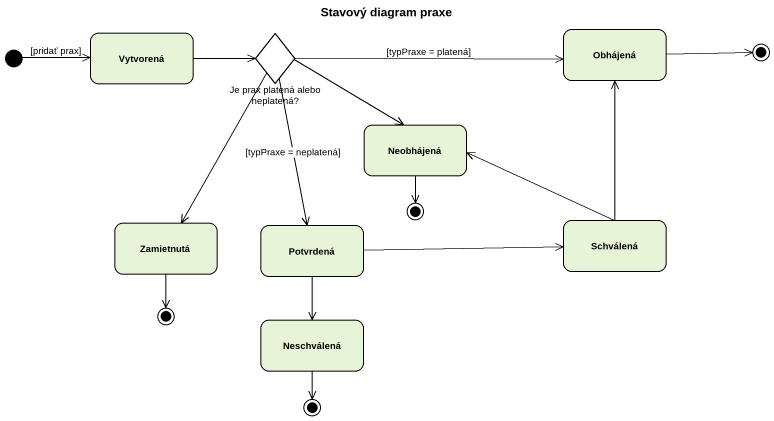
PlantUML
@startuml
title Stavový diagram praxe
hide empty description
state Vytvorená
state "Je prax platená alebo neplatená?" as Je_prax_platená_alebo <<choice>>
state Obhájená
state final1 <<end>>
state Neobhájená
state Zamietnutá
state Potvrdená
state final2 <<end>>
state Schválená
state final3 <<end>>
state Neschválená
state final4 <<end>>
[*] -right-> Vytvorená : [pridať prax]
Vytvorená -right-> Je_prax_platená_alebo
Je_prax_platená_alebo -right-> Obhájená : [typPraxe = platená]
Je_prax_platená_alebo --> Neobhájená
Je_prax_platená_alebo --> Zamietnutá
Je_prax_platená_alebo --> Potvrdená : [typPraxe = neplatená]
Obhájená -right-> final1
Neobhájená --> final2
Zamietnutá --> final3
Potvrdená -right-> Schválená
Potvrdená --> Neschválená
Schválená -up-> Obhájená
Schválená -left-> Neobhájená
Neschválená --> final4
@enduml
